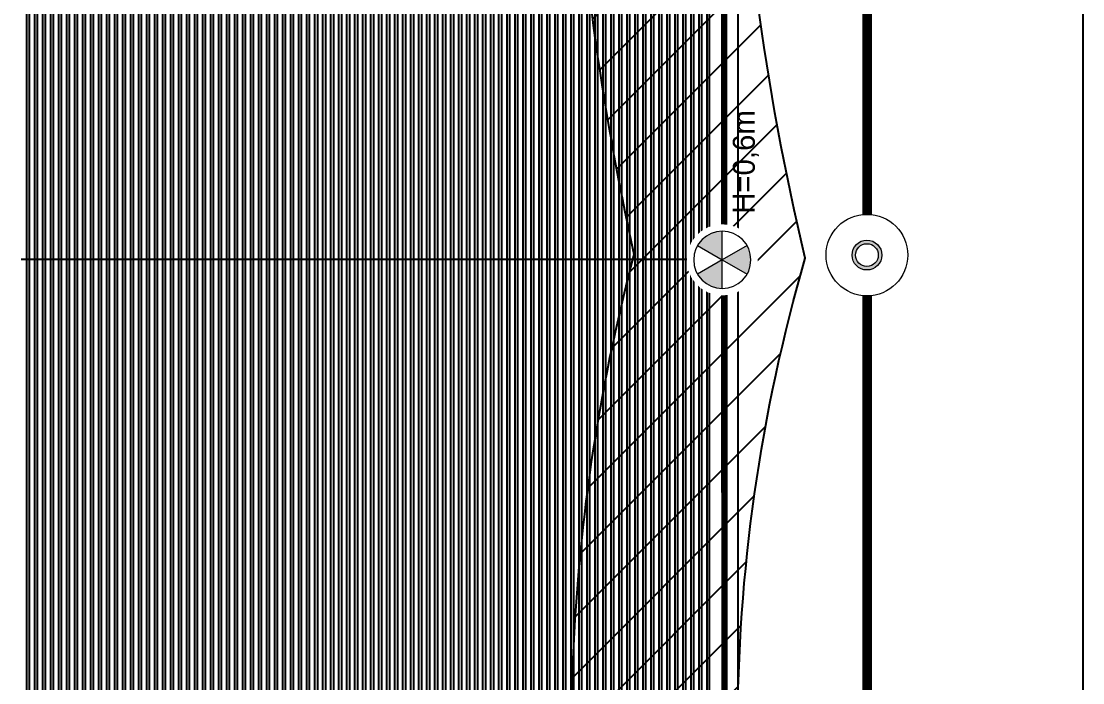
# Model space of a CAD drawing. Header units: millimetres. Extents: x -107267 to 109426, y -98906 to 83910.
# Drawn here: x 18106 to 26316, y -10897 to -5781 of the extents above; entities that cross this region are included whole.
import ezdxf
from ezdxf.enums import TextEntityAlignment as Align

# ---------------------------------------------------------------- set-up
doc = ezdxf.new("R2010")
doc.units = ezdxf.units.MM
doc.linetypes.add('ACAD_ISO10W100', pattern=[18, 12, -3, 0, -3])
doc.linetypes.add('ACAD_ISO12W100', pattern=[21, 12, -3, 0, -3, 0, -3])
for name, color, linetype in [('00 - ZONA DE PROTEÇÃO', 4, 'Continuous'), ('CAIXA_DE_PASSAGEM', 1, 'Continuous'), ('Top (Plan) View-MISC', 7, 'Continuous')]:
    doc.layers.add(name, color=color, linetype=linetype)
for name, color, linetype, lineweight in [('000-M3G-MALHA NOVA', 5, 'ACAD_ISO10W100', 0), ('00_m3g_spda_ater_cabo50', 1, 'Continuous', 9), ('00_SPDA_captacao_novo', 5, 'Continuous', 9)]:
    doc.layers.add(name, color=color, linetype=linetype, lineweight=lineweight)

# ---------------------------------------------------------------- blocks, each defined once
blk = doc.blocks.new('M3G_P_CPTOR AEREO 600')
blk.add_attdef('ALTURA', text='', height=1.7).set_placement((0.739, -2.574), align=Align.TOP_LEFT)
at = {"color": 255, "lineweight": 0}
blk.add_wipeout([(-0.23, 2.19), (-0.68, 2.094), (-1.101, 1.907), (-1.473, 1.636), (-1.781, 1.294), (-2.012, 0.896), (-2.154, 0.458), (-2.202, 0), (-2.154, -0.458), (-2.012, -0.896), (-1.781, -1.294), (-1.473, -1.636), (-1.101, -1.907), (-0.68, -2.094), (-0.23, -2.19), (0.23, -2.19), (0.68, -2.094), (1.101, -1.907), (1.473, -1.636), (1.781, -1.294), (2.012, -0.896), (2.154, -0.458), (2.202, 0), (2.154, 0.458), (2.012, 0.896), (1.781, 1.294), (1.473, 1.636), (1.101, 1.907), (0.68, 2.094), (0.23, 2.19)], dxfattribs=at)
at = {"lineweight": 9}
h = blk.add_hatch(color=256, dxfattribs=at)
h.dxf.hatch_style = 1
h.paths.add_polyline_path([(0.884, 1.532, 0.267949), (-0.884, 1.532), (0, 0)])
h.paths.add_polyline_path([(-1.769, 0, 0.267949), (-0.884, -1.532), (0, 0)])
h.paths.add_polyline_path([(0.884, -1.532, 0.267949), (1.769, 0), (0, 0)])
for p, q in [((0, 0), (-0.884, 1.532)), ((0.884, 1.532), (0, 0)), ((-1.769, 0), (0, 0)), ((0, 0), (-0.884, -1.532)), ((0.884, -1.532), (0, 0)), ((0, 0), (1.769, 0))]:
    blk.add_line(p, q, dxfattribs=at)
blk.add_circle((0, 0), 1.769, dxfattribs=at)
blk = doc.blocks.new('M3G_P_HASTE COP')
at = {"color": 255, "lineweight": 0}
blk.add_wipeout([(-30.3, 288.2), (-89.5, 275.6), (-144.9, 250.9), (-193.9, 215.3), (-234.4, 170.3), (-264.7, 117.9), (-283.4, 60.2), (-289.8, 0), (-283.4, -60.2), (-264.7, -117.9), (-234.4, -170.3), (-193.9, -215.3), (-144.9, -250.9), (-89.5, -275.6), (-30.3, -288.2), (30.3, -288.2), (89.5, -275.6), (144.9, -250.9), (193.9, -215.3), (234.4, -170.3), (264.7, -117.9), (283.4, -60.2), (289.8, 0), (283.7, 59), (265.8, 115.5), (234.4, 170.3), (193.9, 215.3), (144.9, 250.9), (89.5, 275.6), (30.3, 288.2)], dxfattribs=at)
at = {"lineweight": 9}
h = blk.add_hatch(color=256, dxfattribs=at)
h.dxf.hatch_style = 1
h.paths.add_polyline_path([(-105.8, 0, 1), (105.8, 0, 1)])
h.paths.add_polyline_path([(80.7, 0, -1), (-80.7, 0, -1)], flags=16)
for radius in [289.8, 105.8, 80.7]:
    blk.add_circle((0, 0), radius, dxfattribs=at)
blk = doc.blocks.new('*U354')
at = {"layer": 'Top (Plan) View-MISC', "color": 0, "linetype": 'ByBlock', "lineweight": -2}
blk.add_line((26316.1, 4664.7), (26316.1, -19130.6), dxfattribs=at)
blk = doc.blocks.new('*U478')
at = {"layer": 'Top (Plan) View-MISC', "color": 0, "linetype": 'ByBlock', "lineweight": -2}
for p, q in [((23428.9, -7621.9), (23428.9, 138.1)), ((23648.9, 138.1), (23648.9, -7621.9)), ((23529.3, -7621.9), (23428.9, -7621.9)), ((23428.9, -15381.9), (23428.9, -7621.9)), ((23648.9, -7621.9), (23548.4, -7621.9)), ((23648.9, -7621.9), (23648.9, -15381.9))]:
    blk.add_line(p, q, dxfattribs=at)
blk = doc.blocks.new('*U481')
at = {"layer": 'Top (Plan) View-MISC', "color": 0, "linetype": 'ByBlock', "lineweight": -2}
for p, q in [((18105.6, -7621.9), (18146.3, -7621.9)), ((18167.5, -7621.9), (18208.2, -7621.9)), ((18229.4, -7621.9), (18270.1, -7621.9)), ((18291.3, -7621.9), (18332, -7621.9)), ((18353.2, -7621.9), (18393.9, -7621.9)), ((18415.1, -7621.9), (18455.7, -7621.9)), ((18477, -7621.9), (18517.6, -7621.9)), ((18538.9, -7621.9), (18579.5, -7621.9)), ((18600.8, -7621.9), (18641.4, -7621.9)), ((18662.7, -7621.9), (18703.3, -7621.9)), ((18724.6, -7621.9), (18765.2, -7621.9)), ((18786.5, -7621.9), (18827.1, -7621.9)), ((18848.3, -7621.9), (18889, -7621.9)), ((18910.2, -7621.9), (18950.9, -7621.9)), ((18972.1, -7621.9), (19012.8, -7621.9)), ((19034, -7621.9), (19074.7, -7621.9)), ((19095.9, -7621.9), (19136.6, -7621.9)), ((19157.8, -7621.9), (19198.5, -7621.9)), ((19219.7, -7621.9), (19260.4, -7621.9)), ((19281.6, -7621.9), (19322.3, -7621.9)), ((19343.5, -7621.9), (19384.2, -7621.9)), ((19405.4, -7621.9), (19446.1, -7621.9)), ((19467.3, -7621.9), (19508, -7621.9)), ((19529.2, -7621.9), (19569.9, -7621.9)), ((19591.1, -7621.9), (19631.8, -7621.9)), ((19653, -7621.9), (19693.7, -7621.9)), ((19714.9, -7621.9), (19755.6, -7621.9)), ((19776.8, -7621.9), (19817.5, -7621.9)), ((19838.7, -7621.9), (19879.4, -7621.9)), ((19900.6, -7621.9), (19941.3, -7621.9)), ((19962.5, -7621.9), (20003.2, -7621.9)), ((20024.4, -7621.9), (20065.1, -7621.9)), ((20086.3, -7621.9), (20127, -7621.9)), ((20148.2, -7621.9), (20188.9, -7621.9)), ((20210.1, -7621.9), (20250.8, -7621.9)), ((20272, -7621.9), (20312.7, -7621.9)), ((20333.9, -7621.9), (20374.6, -7621.9)), ((20395.8, -7621.9), (20436.5, -7621.9)), ((20457.7, -7621.9), (20498.4, -7621.9)), ((20519.6, -7621.9), (20560.3, -7621.9)), ((20581.5, -7621.9), (20622.2, -7621.9)), ((20643.4, -7621.9), (20684.1, -7621.9)), ((20705.3, -7621.9), (20746, -7621.9)), ((20767.2, -7621.9), (20807.9, -7621.9)), ((20829.1, -7621.9), (20869.8, -7621.9)), ((20891, -7621.9), (20931.7, -7621.9)), ((20952.9, -7621.9), (20993.6, -7621.9)), ((21014.8, -7621.9), (21055.5, -7621.9)), ((21076.7, -7621.9), (21117.4, -7621.9)), ((21138.6, -7621.9), (21179.3, -7621.9)), ((21200.5, -7621.9), (21241.2, -7621.9)), ((21262.4, -7621.9), (21303.1, -7621.9)), ((21324.3, -7621.9), (21365, -7621.9)), ((21386.2, -7621.9), (21426.9, -7621.9)), ((21448.1, -7621.9), (21488.8, -7621.9)), ((21510, -7621.9), (21550.7, -7621.9)), ((21571.9, -7621.9), (21612.6, -7621.9)), ((21633.8, -7621.9), (21674.5, -7621.9)), ((21695.7, -7621.9), (21736.4, -7621.9)), ((21757.6, -7621.9), (21798.3, -7621.9)), ((21819.5, -7621.9), (21860.2, -7621.9)), ((21881.4, -7621.9), (21922.1, -7621.9)), ((21943.3, -7621.9), (21984, -7621.9)), ((22005.2, -7621.9), (22045.9, -7621.9)), ((22067.1, -7621.9), (22107.8, -7621.9)), ((22129, -7621.9), (22169.7, -7621.9)), ((22190.9, -7621.9), (22231.6, -7621.9)), ((22252.8, -7621.9), (22293.5, -7621.9)), ((22314.7, -7621.9), (22355.4, -7621.9)), ((22376.6, -7621.9), (22417.3, -7621.9)), ((22438.5, -7621.9), (22479.2, -7621.9)), ((22500.4, -7621.9), (22541.1, -7621.9)), ((22562.3, -7621.9), (22603, -7621.9)), ((22624.2, -7621.9), (22664.9, -7621.9)), ((22686.1, -7621.9), (22726.8, -7621.9)), ((22748, -7621.9), (22788.7, -7621.9)), ((22809.9, -7621.9), (22850.6, -7621.9)), ((22871.8, -7621.9), (22912.5, -7621.9)), ((22933.7, -7621.9), (22974.4, -7621.9)), ((22995.6, -7621.9), (23036.3, -7621.9)), ((23057.5, -7621.9), (23098.2, -7621.9)), ((23119.4, -7621.9), (23160.1, -7621.9)), ((23181.3, -7621.9), (23222, -7621.9)), ((23243.2, -7621.9), (23283.9, -7621.9)), ((23305.1, -7621.9), (23345.7, -7621.9)), ((23367, -7621.9), (23407.6, -7621.9))]:
    blk.add_line(p, q, dxfattribs=at)
blk = doc.blocks.new('*U484')
at = {"layer": 'Top (Plan) View-MISC', "color": 0, "linetype": 'ByBlock', "lineweight": -2}
for p, q in [((23407.6, -381.9), (23407.6, -7621.9)), ((23407.6, -7621.9), (23407.6, -14861.9)), ((23407.6, -7621.9), (23428.9, -7621.9))]:
    blk.add_line(p, q, dxfattribs=at)
blk = doc.blocks.new('*U485')
at = {"layer": 'Top (Plan) View-MISC', "color": 0, "linetype": 'ByBlock', "lineweight": -2}
for p, q in [((23345.7, -381.9), (23345.7, -7621.9)), ((23367, -381.9), (23367, -7621.9)), ((23345.7, -7621.9), (23345.7, -14861.9)), ((23345.7, -7621.9), (23367, -7621.9)), ((23367, -7621.9), (23367, -14861.9))]:
    blk.add_line(p, q, dxfattribs=at)
blk = doc.blocks.new('*U486')
at = {"layer": 'Top (Plan) View-MISC', "color": 0, "linetype": 'ByBlock', "lineweight": -2}
for p, q in [((23283.9, -381.9), (23283.9, -7621.9)), ((23305.1, -381.9), (23305.1, -7621.9)), ((23283.9, -7621.9), (23283.9, -14861.9)), ((23283.9, -7621.9), (23305.1, -7621.9)), ((23305.1, -7621.9), (23305.1, -14861.9))]:
    blk.add_line(p, q, dxfattribs=at)
blk = doc.blocks.new('*U487')
at = {"layer": 'Top (Plan) View-MISC', "color": 0, "linetype": 'ByBlock', "lineweight": -2}
for p, q in [((23222, -381.9), (23222, -7621.9)), ((23243.2, -381.9), (23243.2, -7621.9)), ((23222, -7621.9), (23222, -14861.9)), ((23222, -7621.9), (23243.2, -7621.9)), ((23243.2, -7621.9), (23243.2, -14861.9))]:
    blk.add_line(p, q, dxfattribs=at)
blk = doc.blocks.new('*U488')
at = {"layer": 'Top (Plan) View-MISC', "color": 0, "linetype": 'ByBlock', "lineweight": -2}
for p, q in [((23160.1, -381.9), (23160.1, -7621.9)), ((23181.3, -381.9), (23181.3, -7621.9)), ((23160.1, -7621.9), (23160.1, -14861.9)), ((23160.1, -7621.9), (23181.3, -7621.9)), ((23181.3, -7621.9), (23181.3, -14861.9))]:
    blk.add_line(p, q, dxfattribs=at)
blk = doc.blocks.new('*U489')
at = {"layer": 'Top (Plan) View-MISC', "color": 0, "linetype": 'ByBlock', "lineweight": -2}
for p, q in [((23098.2, -381.9), (23098.2, -7621.9)), ((23119.4, -381.9), (23119.4, -7621.9)), ((23098.2, -7621.9), (23098.2, -14861.9)), ((23098.2, -7621.9), (23119.4, -7621.9)), ((23119.4, -7621.9), (23119.4, -14861.9))]:
    blk.add_line(p, q, dxfattribs=at)
blk = doc.blocks.new('*U490')
at = {"layer": 'Top (Plan) View-MISC', "color": 0, "linetype": 'ByBlock', "lineweight": -2}
for p, q in [((23036.3, -381.9), (23036.3, -7621.9)), ((23057.5, -381.9), (23057.5, -7621.9)), ((23036.3, -7621.9), (23036.3, -14861.9)), ((23036.3, -7621.9), (23057.5, -7621.9)), ((23057.5, -7621.9), (23057.5, -14861.9))]:
    blk.add_line(p, q, dxfattribs=at)
blk = doc.blocks.new('*U491')
at = {"layer": 'Top (Plan) View-MISC', "color": 0, "linetype": 'ByBlock', "lineweight": -2}
for p, q in [((22974.4, -381.9), (22974.4, -7621.9)), ((22995.6, -381.9), (22995.6, -7621.9)), ((22974.4, -7621.9), (22974.4, -14861.9)), ((22974.4, -7621.9), (22995.6, -7621.9)), ((22995.6, -7621.9), (22995.6, -14861.9))]:
    blk.add_line(p, q, dxfattribs=at)
blk = doc.blocks.new('*U492')
at = {"layer": 'Top (Plan) View-MISC', "color": 0, "linetype": 'ByBlock', "lineweight": -2}
for p, q in [((22912.5, -381.9), (22912.5, -7621.9)), ((22933.7, -381.9), (22933.7, -7621.9)), ((22912.5, -7621.9), (22912.5, -14861.9)), ((22912.5, -7621.9), (22933.7, -7621.9)), ((22933.7, -7621.9), (22933.7, -14861.9))]:
    blk.add_line(p, q, dxfattribs=at)
blk = doc.blocks.new('*U493')
at = {"layer": 'Top (Plan) View-MISC', "color": 0, "linetype": 'ByBlock', "lineweight": -2}
for p, q in [((22850.6, -381.9), (22850.6, -7621.9)), ((22871.8, -381.9), (22871.8, -7621.9)), ((22850.6, -7621.9), (22850.6, -14861.9)), ((22850.6, -7621.9), (22871.8, -7621.9)), ((22871.8, -7621.9), (22871.8, -14861.9))]:
    blk.add_line(p, q, dxfattribs=at)
blk = doc.blocks.new('*U494')
at = {"layer": 'Top (Plan) View-MISC', "color": 0, "linetype": 'ByBlock', "lineweight": -2}
for p, q in [((22788.7, -381.9), (22788.7, -7621.9)), ((22809.9, -381.9), (22809.9, -7621.9)), ((22788.7, -7621.9), (22788.7, -14861.9)), ((22788.7, -7621.9), (22809.9, -7621.9)), ((22809.9, -7621.9), (22809.9, -14861.9))]:
    blk.add_line(p, q, dxfattribs=at)
blk = doc.blocks.new('*U495')
at = {"layer": 'Top (Plan) View-MISC', "color": 0, "linetype": 'ByBlock', "lineweight": -2}
for p, q in [((22726.8, -381.9), (22726.8, -7621.9)), ((22748, -381.9), (22748, -7621.9)), ((22726.8, -7621.9), (22726.8, -14861.9)), ((22726.8, -7621.9), (22748, -7621.9)), ((22748, -7621.9), (22748, -14861.9))]:
    blk.add_line(p, q, dxfattribs=at)
blk = doc.blocks.new('*U496')
at = {"layer": 'Top (Plan) View-MISC', "color": 0, "linetype": 'ByBlock', "lineweight": -2}
for p, q in [((22664.9, -381.9), (22664.9, -7621.9)), ((22686.1, -381.9), (22686.1, -7621.9)), ((22664.9, -7621.9), (22664.9, -14861.9)), ((22664.9, -7621.9), (22686.1, -7621.9)), ((22686.1, -7621.9), (22686.1, -14861.9))]:
    blk.add_line(p, q, dxfattribs=at)
blk = doc.blocks.new('*U497')
at = {"layer": 'Top (Plan) View-MISC', "color": 0, "linetype": 'ByBlock', "lineweight": -2}
for p, q in [((22603, -381.9), (22603, -7621.9)), ((22624.2, -381.9), (22624.2, -7621.9)), ((22603, -7621.9), (22603, -14861.9)), ((22603, -7621.9), (22624.2, -7621.9)), ((22624.2, -7621.9), (22624.2, -14861.9))]:
    blk.add_line(p, q, dxfattribs=at)
blk = doc.blocks.new('*U498')
at = {"layer": 'Top (Plan) View-MISC', "color": 0, "linetype": 'ByBlock', "lineweight": -2}
for p, q in [((22541.1, -381.9), (22541.1, -7621.9)), ((22562.3, -381.9), (22562.3, -7621.9)), ((22541.1, -7621.9), (22541.1, -14861.9)), ((22541.1, -7621.9), (22562.3, -7621.9)), ((22562.3, -7621.9), (22562.3, -14861.9))]:
    blk.add_line(p, q, dxfattribs=at)
blk = doc.blocks.new('*U499')
at = {"layer": 'Top (Plan) View-MISC', "color": 0, "linetype": 'ByBlock', "lineweight": -2}
for p, q in [((22479.2, -381.9), (22479.2, -7621.9)), ((22500.4, -381.9), (22500.4, -7621.9)), ((22479.2, -7621.9), (22479.2, -14861.9)), ((22479.2, -7621.9), (22500.4, -7621.9)), ((22500.4, -7621.9), (22500.4, -14861.9))]:
    blk.add_line(p, q, dxfattribs=at)
blk = doc.blocks.new('*U500')
at = {"layer": 'Top (Plan) View-MISC', "color": 0, "linetype": 'ByBlock', "lineweight": -2}
for p, q in [((22417.3, -381.9), (22417.3, -7621.9)), ((22438.5, -381.9), (22438.5, -7621.9)), ((22417.3, -7621.9), (22417.3, -14861.9)), ((22417.3, -7621.9), (22438.5, -7621.9)), ((22438.5, -7621.9), (22438.5, -14861.9))]:
    blk.add_line(p, q, dxfattribs=at)
blk = doc.blocks.new('*U501')
at = {"layer": 'Top (Plan) View-MISC', "color": 0, "linetype": 'ByBlock', "lineweight": -2}
for p, q in [((22355.4, -381.9), (22355.4, -7621.9)), ((22376.6, -381.9), (22376.6, -7621.9)), ((22355.4, -7621.9), (22355.4, -14861.9)), ((22355.4, -7621.9), (22376.6, -7621.9)), ((22376.6, -7621.9), (22376.6, -14861.9))]:
    blk.add_line(p, q, dxfattribs=at)
blk = doc.blocks.new('*U502')
at = {"layer": 'Top (Plan) View-MISC', "color": 0, "linetype": 'ByBlock', "lineweight": -2}
for p, q in [((22293.5, -381.9), (22293.5, -7621.9)), ((22314.7, -381.9), (22314.7, -7621.9)), ((22293.5, -7621.9), (22293.5, -14861.9)), ((22293.5, -7621.9), (22314.7, -7621.9)), ((22314.7, -7621.9), (22314.7, -14861.9))]:
    blk.add_line(p, q, dxfattribs=at)
blk = doc.blocks.new('*U503')
at = {"layer": 'Top (Plan) View-MISC', "color": 0, "linetype": 'ByBlock', "lineweight": -2}
for p, q in [((22231.6, -381.9), (22231.6, -7621.9)), ((22252.8, -381.9), (22252.8, -7621.9)), ((22231.6, -7621.9), (22231.6, -14861.9)), ((22231.6, -7621.9), (22252.8, -7621.9)), ((22252.8, -7621.9), (22252.8, -14861.9))]:
    blk.add_line(p, q, dxfattribs=at)
blk = doc.blocks.new('*U504')
at = {"layer": 'Top (Plan) View-MISC', "color": 0, "linetype": 'ByBlock', "lineweight": -2}
for p, q in [((22169.7, -381.9), (22169.7, -7621.9)), ((22190.9, -381.9), (22190.9, -7621.9)), ((22169.7, -7621.9), (22169.7, -14861.9)), ((22169.7, -7621.9), (22190.9, -7621.9)), ((22190.9, -7621.9), (22190.9, -14861.9))]:
    blk.add_line(p, q, dxfattribs=at)
blk = doc.blocks.new('*U505')
at = {"layer": 'Top (Plan) View-MISC', "color": 0, "linetype": 'ByBlock', "lineweight": -2}
for p, q in [((22107.8, -381.9), (22107.8, -7621.9)), ((22129, -381.9), (22129, -7621.9)), ((22107.8, -7621.9), (22107.8, -14861.9)), ((22107.8, -7621.9), (22129, -7621.9)), ((22129, -7621.9), (22129, -14861.9))]:
    blk.add_line(p, q, dxfattribs=at)
blk = doc.blocks.new('*U506')
at = {"layer": 'Top (Plan) View-MISC', "color": 0, "linetype": 'ByBlock', "lineweight": -2}
for p, q in [((22045.9, -381.9), (22045.9, -7621.9)), ((22067.1, -381.9), (22067.1, -7621.9)), ((22045.9, -7621.9), (22045.9, -14861.9)), ((22045.9, -7621.9), (22067.1, -7621.9)), ((22067.1, -7621.9), (22067.1, -14861.9))]:
    blk.add_line(p, q, dxfattribs=at)
blk = doc.blocks.new('*U507')
at = {"layer": 'Top (Plan) View-MISC', "color": 0, "linetype": 'ByBlock', "lineweight": -2}
for p, q in [((21984, -381.9), (21984, -7621.9)), ((22005.2, -381.9), (22005.2, -7621.9)), ((21984, -7621.9), (21984, -14861.9)), ((21984, -7621.9), (22005.2, -7621.9)), ((22005.2, -7621.9), (22005.2, -14861.9))]:
    blk.add_line(p, q, dxfattribs=at)
blk = doc.blocks.new('*U508')
at = {"layer": 'Top (Plan) View-MISC', "color": 0, "linetype": 'ByBlock', "lineweight": -2}
for p, q in [((21922.1, -381.9), (21922.1, -7621.9)), ((21943.3, -381.9), (21943.3, -7621.9)), ((21922.1, -7621.9), (21922.1, -14861.9)), ((21922.1, -7621.9), (21943.3, -7621.9)), ((21943.3, -7621.9), (21943.3, -14861.9))]:
    blk.add_line(p, q, dxfattribs=at)
blk = doc.blocks.new('*U509')
at = {"layer": 'Top (Plan) View-MISC', "color": 0, "linetype": 'ByBlock', "lineweight": -2}
for p, q in [((21860.2, -381.9), (21860.2, -7621.9)), ((21881.4, -381.9), (21881.4, -7621.9)), ((21860.2, -7621.9), (21860.2, -14861.9)), ((21860.2, -7621.9), (21881.4, -7621.9)), ((21881.4, -7621.9), (21881.4, -14861.9))]:
    blk.add_line(p, q, dxfattribs=at)
blk = doc.blocks.new('*U510')
at = {"layer": 'Top (Plan) View-MISC', "color": 0, "linetype": 'ByBlock', "lineweight": -2}
for p, q in [((21798.3, -381.9), (21798.3, -7621.9)), ((21819.5, -381.9), (21819.5, -7621.9)), ((21798.3, -7621.9), (21798.3, -14861.9)), ((21798.3, -7621.9), (21819.5, -7621.9)), ((21819.5, -7621.9), (21819.5, -14861.9))]:
    blk.add_line(p, q, dxfattribs=at)
blk = doc.blocks.new('*U511')
at = {"layer": 'Top (Plan) View-MISC', "color": 0, "linetype": 'ByBlock', "lineweight": -2}
for p, q in [((21736.4, -381.9), (21736.4, -7621.9)), ((21757.6, -381.9), (21757.6, -7621.9)), ((21736.4, -7621.9), (21736.4, -14861.9)), ((21736.4, -7621.9), (21757.6, -7621.9)), ((21757.6, -7621.9), (21757.6, -14861.9))]:
    blk.add_line(p, q, dxfattribs=at)
blk = doc.blocks.new('*U512')
at = {"layer": 'Top (Plan) View-MISC', "color": 0, "linetype": 'ByBlock', "lineweight": -2}
for p, q in [((21674.5, -381.9), (21674.5, -7621.9)), ((21695.7, -381.9), (21695.7, -7621.9)), ((21674.5, -7621.9), (21674.5, -14861.9)), ((21674.5, -7621.9), (21695.7, -7621.9)), ((21695.7, -7621.9), (21695.7, -14861.9))]:
    blk.add_line(p, q, dxfattribs=at)
blk = doc.blocks.new('*U513')
at = {"layer": 'Top (Plan) View-MISC', "color": 0, "linetype": 'ByBlock', "lineweight": -2}
for p, q in [((21612.6, -381.9), (21612.6, -7621.9)), ((21633.8, -381.9), (21633.8, -7621.9)), ((21612.6, -7621.9), (21612.6, -14861.9)), ((21612.6, -7621.9), (21633.8, -7621.9)), ((21633.8, -7621.9), (21633.8, -14861.9))]:
    blk.add_line(p, q, dxfattribs=at)
blk = doc.blocks.new('*U514')
at = {"layer": 'Top (Plan) View-MISC', "color": 0, "linetype": 'ByBlock', "lineweight": -2}
for p, q in [((21550.7, -381.9), (21550.7, -7621.9)), ((21571.9, -381.9), (21571.9, -7621.9)), ((21550.7, -7621.9), (21550.7, -14861.9)), ((21550.7, -7621.9), (21571.9, -7621.9)), ((21571.9, -7621.9), (21571.9, -14861.9))]:
    blk.add_line(p, q, dxfattribs=at)
blk = doc.blocks.new('*U515')
at = {"layer": 'Top (Plan) View-MISC', "color": 0, "linetype": 'ByBlock', "lineweight": -2}
for p, q in [((21488.8, -381.9), (21488.8, -7621.9)), ((21510, -381.9), (21510, -7621.9)), ((21488.8, -7621.9), (21488.8, -14861.9)), ((21488.8, -7621.9), (21510, -7621.9)), ((21510, -7621.9), (21510, -14861.9))]:
    blk.add_line(p, q, dxfattribs=at)
blk = doc.blocks.new('*U516')
at = {"layer": 'Top (Plan) View-MISC', "color": 0, "linetype": 'ByBlock', "lineweight": -2}
for p, q in [((21426.9, -381.9), (21426.9, -7621.9)), ((21448.1, -381.9), (21448.1, -7621.9)), ((21426.9, -7621.9), (21426.9, -14861.9)), ((21426.9, -7621.9), (21448.1, -7621.9)), ((21448.1, -7621.9), (21448.1, -14861.9))]:
    blk.add_line(p, q, dxfattribs=at)
blk = doc.blocks.new('*U517')
at = {"layer": 'Top (Plan) View-MISC', "color": 0, "linetype": 'ByBlock', "lineweight": -2}
for p, q in [((21365, -381.9), (21365, -7621.9)), ((21386.2, -381.9), (21386.2, -7621.9)), ((21365, -7621.9), (21365, -14861.9)), ((21365, -7621.9), (21386.2, -7621.9)), ((21386.2, -7621.9), (21386.2, -14861.9))]:
    blk.add_line(p, q, dxfattribs=at)
blk = doc.blocks.new('*U518')
at = {"layer": 'Top (Plan) View-MISC', "color": 0, "linetype": 'ByBlock', "lineweight": -2}
for p, q in [((21303.1, -381.9), (21303.1, -7621.9)), ((21324.3, -381.9), (21324.3, -7621.9)), ((21303.1, -7621.9), (21303.1, -14861.9)), ((21303.1, -7621.9), (21324.3, -7621.9)), ((21324.3, -7621.9), (21324.3, -14861.9))]:
    blk.add_line(p, q, dxfattribs=at)
blk = doc.blocks.new('*U519')
at = {"layer": 'Top (Plan) View-MISC', "color": 0, "linetype": 'ByBlock', "lineweight": -2}
for p, q in [((21241.2, -381.9), (21241.2, -7621.9)), ((21262.4, -381.9), (21262.4, -7621.9)), ((21241.2, -7621.9), (21241.2, -14861.9)), ((21241.2, -7621.9), (21262.4, -7621.9)), ((21262.4, -7621.9), (21262.4, -14861.9))]:
    blk.add_line(p, q, dxfattribs=at)
blk = doc.blocks.new('*U520')
at = {"layer": 'Top (Plan) View-MISC', "color": 0, "linetype": 'ByBlock', "lineweight": -2}
for p, q in [((21179.3, -381.9), (21179.3, -7621.9)), ((21200.5, -381.9), (21200.5, -7621.9)), ((21179.3, -7621.9), (21179.3, -14861.9)), ((21179.3, -7621.9), (21200.5, -7621.9)), ((21200.5, -7621.9), (21200.5, -14861.9))]:
    blk.add_line(p, q, dxfattribs=at)
blk = doc.blocks.new('*U521')
at = {"layer": 'Top (Plan) View-MISC', "color": 0, "linetype": 'ByBlock', "lineweight": -2}
for p, q in [((21117.4, -381.9), (21117.4, -7621.9)), ((21138.6, -381.9), (21138.6, -7621.9)), ((21117.4, -7621.9), (21117.4, -14861.9)), ((21117.4, -7621.9), (21138.6, -7621.9)), ((21138.6, -7621.9), (21138.6, -14861.9))]:
    blk.add_line(p, q, dxfattribs=at)
blk = doc.blocks.new('*U522')
at = {"layer": 'Top (Plan) View-MISC', "color": 0, "linetype": 'ByBlock', "lineweight": -2}
for p, q in [((21055.5, -381.9), (21055.5, -7621.9)), ((21076.7, -381.9), (21076.7, -7621.9)), ((21055.5, -7621.9), (21055.5, -14861.9)), ((21055.5, -7621.9), (21076.7, -7621.9)), ((21076.7, -7621.9), (21076.7, -14861.9))]:
    blk.add_line(p, q, dxfattribs=at)
blk = doc.blocks.new('*U523')
at = {"layer": 'Top (Plan) View-MISC', "color": 0, "linetype": 'ByBlock', "lineweight": -2}
for p, q in [((20993.6, -381.9), (20993.6, -7621.9)), ((21014.8, -381.9), (21014.8, -7621.9)), ((20993.6, -7621.9), (20993.6, -14861.9)), ((20993.6, -7621.9), (21014.8, -7621.9)), ((21014.8, -7621.9), (21014.8, -14861.9))]:
    blk.add_line(p, q, dxfattribs=at)
blk = doc.blocks.new('*U524')
at = {"layer": 'Top (Plan) View-MISC', "color": 0, "linetype": 'ByBlock', "lineweight": -2}
for p, q in [((20931.7, -381.9), (20931.7, -7621.9)), ((20952.9, -381.9), (20952.9, -7621.9)), ((20931.7, -7621.9), (20931.7, -14861.9)), ((20931.7, -7621.9), (20952.9, -7621.9)), ((20952.9, -7621.9), (20952.9, -14861.9))]:
    blk.add_line(p, q, dxfattribs=at)
blk = doc.blocks.new('*U525')
at = {"layer": 'Top (Plan) View-MISC', "color": 0, "linetype": 'ByBlock', "lineweight": -2}
for p, q in [((20869.8, -381.9), (20869.8, -7621.9)), ((20891, -381.9), (20891, -7621.9)), ((20869.8, -7621.9), (20869.8, -14861.9)), ((20869.8, -7621.9), (20891, -7621.9)), ((20891, -7621.9), (20891, -14861.9))]:
    blk.add_line(p, q, dxfattribs=at)
blk = doc.blocks.new('*U526')
at = {"layer": 'Top (Plan) View-MISC', "color": 0, "linetype": 'ByBlock', "lineweight": -2}
for p, q in [((20807.9, -381.9), (20807.9, -7621.9)), ((20829.1, -381.9), (20829.1, -7621.9)), ((20807.9, -7621.9), (20807.9, -14861.9)), ((20807.9, -7621.9), (20829.1, -7621.9)), ((20829.1, -7621.9), (20829.1, -14861.9))]:
    blk.add_line(p, q, dxfattribs=at)
blk = doc.blocks.new('*U527')
at = {"layer": 'Top (Plan) View-MISC', "color": 0, "linetype": 'ByBlock', "lineweight": -2}
for p, q in [((20746, -381.9), (20746, -7621.9)), ((20767.2, -381.9), (20767.2, -7621.9)), ((20746, -7621.9), (20746, -14861.9)), ((20746, -7621.9), (20767.2, -7621.9)), ((20767.2, -7621.9), (20767.2, -14861.9))]:
    blk.add_line(p, q, dxfattribs=at)
blk = doc.blocks.new('*U528')
at = {"layer": 'Top (Plan) View-MISC', "color": 0, "linetype": 'ByBlock', "lineweight": -2}
for p, q in [((20684.1, -381.9), (20684.1, -7621.9)), ((20705.3, -381.9), (20705.3, -7621.9)), ((20684.1, -7621.9), (20684.1, -14861.9)), ((20684.1, -7621.9), (20705.3, -7621.9)), ((20705.3, -7621.9), (20705.3, -14861.9))]:
    blk.add_line(p, q, dxfattribs=at)
blk = doc.blocks.new('*U529')
at = {"layer": 'Top (Plan) View-MISC', "color": 0, "linetype": 'ByBlock', "lineweight": -2}
for p, q in [((20622.2, -381.9), (20622.2, -7621.9)), ((20643.4, -381.9), (20643.4, -7621.9)), ((20622.2, -7621.9), (20622.2, -14861.9)), ((20622.2, -7621.9), (20643.4, -7621.9)), ((20643.4, -7621.9), (20643.4, -14861.9))]:
    blk.add_line(p, q, dxfattribs=at)
blk = doc.blocks.new('*U530')
at = {"layer": 'Top (Plan) View-MISC', "color": 0, "linetype": 'ByBlock', "lineweight": -2}
for p, q in [((20560.3, -381.9), (20560.3, -7621.9)), ((20581.5, -381.9), (20581.5, -7621.9)), ((20560.3, -7621.9), (20560.3, -14861.9)), ((20560.3, -7621.9), (20581.5, -7621.9)), ((20581.5, -7621.9), (20581.5, -14861.9))]:
    blk.add_line(p, q, dxfattribs=at)
blk = doc.blocks.new('*U531')
at = {"layer": 'Top (Plan) View-MISC', "color": 0, "linetype": 'ByBlock', "lineweight": -2}
for p, q in [((20498.4, -381.9), (20498.4, -7621.9)), ((20519.6, -381.9), (20519.6, -7621.9)), ((20498.4, -7621.9), (20498.4, -14861.9)), ((20498.4, -7621.9), (20519.6, -7621.9)), ((20519.6, -7621.9), (20519.6, -14861.9))]:
    blk.add_line(p, q, dxfattribs=at)
blk = doc.blocks.new('*U532')
at = {"layer": 'Top (Plan) View-MISC', "color": 0, "linetype": 'ByBlock', "lineweight": -2}
for p, q in [((20436.5, -381.9), (20436.5, -7621.9)), ((20457.7, -381.9), (20457.7, -7621.9)), ((20436.5, -7621.9), (20436.5, -14861.9)), ((20436.5, -7621.9), (20457.7, -7621.9)), ((20457.7, -7621.9), (20457.7, -14861.9))]:
    blk.add_line(p, q, dxfattribs=at)
blk = doc.blocks.new('*U533')
at = {"layer": 'Top (Plan) View-MISC', "color": 0, "linetype": 'ByBlock', "lineweight": -2}
for p, q in [((20374.6, -381.9), (20374.6, -7621.9)), ((20395.8, -381.9), (20395.8, -7621.9)), ((20374.6, -7621.9), (20374.6, -14861.9)), ((20374.6, -7621.9), (20395.8, -7621.9)), ((20395.8, -7621.9), (20395.8, -14861.9))]:
    blk.add_line(p, q, dxfattribs=at)
blk = doc.blocks.new('*U534')
at = {"layer": 'Top (Plan) View-MISC', "color": 0, "linetype": 'ByBlock', "lineweight": -2}
for p, q in [((20312.7, -381.9), (20312.7, -7621.9)), ((20333.9, -381.9), (20333.9, -7621.9)), ((20312.7, -7621.9), (20312.7, -14861.9)), ((20312.7, -7621.9), (20333.9, -7621.9)), ((20333.9, -7621.9), (20333.9, -14861.9))]:
    blk.add_line(p, q, dxfattribs=at)
blk = doc.blocks.new('*U535')
at = {"layer": 'Top (Plan) View-MISC', "color": 0, "linetype": 'ByBlock', "lineweight": -2}
for p, q in [((20250.8, -381.9), (20250.8, -7621.9)), ((20272, -381.9), (20272, -7621.9)), ((20250.8, -7621.9), (20250.8, -14861.9)), ((20250.8, -7621.9), (20272, -7621.9)), ((20272, -7621.9), (20272, -14861.9))]:
    blk.add_line(p, q, dxfattribs=at)
blk = doc.blocks.new('*U536')
at = {"layer": 'Top (Plan) View-MISC', "color": 0, "linetype": 'ByBlock', "lineweight": -2}
for p, q in [((20188.9, -381.9), (20188.9, -7621.9)), ((20210.1, -381.9), (20210.1, -7621.9)), ((20188.9, -7621.9), (20188.9, -14861.9)), ((20188.9, -7621.9), (20210.1, -7621.9)), ((20210.1, -7621.9), (20210.1, -14861.9))]:
    blk.add_line(p, q, dxfattribs=at)
blk = doc.blocks.new('*U537')
at = {"layer": 'Top (Plan) View-MISC', "color": 0, "linetype": 'ByBlock', "lineweight": -2}
for p, q in [((20127, -381.9), (20127, -7621.9)), ((20148.2, -381.9), (20148.2, -7621.9)), ((20127, -7621.9), (20127, -14861.9)), ((20127, -7621.9), (20148.2, -7621.9)), ((20148.2, -7621.9), (20148.2, -14861.9))]:
    blk.add_line(p, q, dxfattribs=at)
blk = doc.blocks.new('*U538')
at = {"layer": 'Top (Plan) View-MISC', "color": 0, "linetype": 'ByBlock', "lineweight": -2}
for p, q in [((20065.1, -381.9), (20065.1, -7621.9)), ((20086.3, -381.9), (20086.3, -7621.9)), ((20065.1, -7621.9), (20065.1, -14861.9)), ((20065.1, -7621.9), (20086.3, -7621.9)), ((20086.3, -7621.9), (20086.3, -14861.9))]:
    blk.add_line(p, q, dxfattribs=at)
blk = doc.blocks.new('*U539')
at = {"layer": 'Top (Plan) View-MISC', "color": 0, "linetype": 'ByBlock', "lineweight": -2}
for p, q in [((20003.2, -381.9), (20003.2, -7621.9)), ((20024.4, -381.9), (20024.4, -7621.9)), ((20003.2, -7621.9), (20003.2, -14861.9)), ((20003.2, -7621.9), (20024.4, -7621.9)), ((20024.4, -7621.9), (20024.4, -14861.9))]:
    blk.add_line(p, q, dxfattribs=at)
blk = doc.blocks.new('*U540')
at = {"layer": 'Top (Plan) View-MISC', "color": 0, "linetype": 'ByBlock', "lineweight": -2}
for p, q in [((19941.3, -381.9), (19941.3, -7621.9)), ((19962.5, -381.9), (19962.5, -7621.9)), ((19941.3, -7621.9), (19941.3, -14861.9)), ((19941.3, -7621.9), (19962.5, -7621.9)), ((19962.5, -7621.9), (19962.5, -14861.9))]:
    blk.add_line(p, q, dxfattribs=at)
blk = doc.blocks.new('*U541')
at = {"layer": 'Top (Plan) View-MISC', "color": 0, "linetype": 'ByBlock', "lineweight": -2}
for p, q in [((19879.4, -381.9), (19879.4, -7621.9)), ((19900.6, -381.9), (19900.6, -7621.9)), ((19879.4, -7621.9), (19879.4, -14861.9)), ((19879.4, -7621.9), (19900.6, -7621.9)), ((19900.6, -7621.9), (19900.6, -14861.9))]:
    blk.add_line(p, q, dxfattribs=at)
blk = doc.blocks.new('*U542')
at = {"layer": 'Top (Plan) View-MISC', "color": 0, "linetype": 'ByBlock', "lineweight": -2}
for p, q in [((19817.5, -381.9), (19817.5, -7621.9)), ((19838.7, -381.9), (19838.7, -7621.9)), ((19817.5, -7621.9), (19817.5, -14861.9)), ((19817.5, -7621.9), (19838.7, -7621.9)), ((19838.7, -7621.9), (19838.7, -14861.9))]:
    blk.add_line(p, q, dxfattribs=at)
blk = doc.blocks.new('*U543')
at = {"layer": 'Top (Plan) View-MISC', "color": 0, "linetype": 'ByBlock', "lineweight": -2}
for p, q in [((19755.6, -381.9), (19755.6, -7621.9)), ((19776.8, -381.9), (19776.8, -7621.9)), ((19755.6, -7621.9), (19755.6, -14861.9)), ((19755.6, -7621.9), (19776.8, -7621.9)), ((19776.8, -7621.9), (19776.8, -14861.9))]:
    blk.add_line(p, q, dxfattribs=at)
blk = doc.blocks.new('*U544')
at = {"layer": 'Top (Plan) View-MISC', "color": 0, "linetype": 'ByBlock', "lineweight": -2}
for p, q in [((19693.7, -381.9), (19693.7, -7621.9)), ((19714.9, -381.9), (19714.9, -7621.9)), ((19693.7, -7621.9), (19693.7, -14861.9)), ((19693.7, -7621.9), (19714.9, -7621.9)), ((19714.9, -7621.9), (19714.9, -14861.9))]:
    blk.add_line(p, q, dxfattribs=at)
blk = doc.blocks.new('*U545')
at = {"layer": 'Top (Plan) View-MISC', "color": 0, "linetype": 'ByBlock', "lineweight": -2}
for p, q in [((19631.8, -381.9), (19631.8, -7621.9)), ((19653, -381.9), (19653, -7621.9)), ((19631.8, -7621.9), (19631.8, -14861.9)), ((19631.8, -7621.9), (19653, -7621.9)), ((19653, -7621.9), (19653, -14861.9))]:
    blk.add_line(p, q, dxfattribs=at)
blk = doc.blocks.new('*U546')
at = {"layer": 'Top (Plan) View-MISC', "color": 0, "linetype": 'ByBlock', "lineweight": -2}
for p, q in [((19569.9, -381.9), (19569.9, -7621.9)), ((19591.1, -381.9), (19591.1, -7621.9)), ((19569.9, -7621.9), (19569.9, -14861.9)), ((19569.9, -7621.9), (19591.1, -7621.9)), ((19591.1, -7621.9), (19591.1, -14861.9))]:
    blk.add_line(p, q, dxfattribs=at)
blk = doc.blocks.new('*U547')
at = {"layer": 'Top (Plan) View-MISC', "color": 0, "linetype": 'ByBlock', "lineweight": -2}
for p, q in [((19508, -381.9), (19508, -7621.9)), ((19529.2, -381.9), (19529.2, -7621.9)), ((19508, -7621.9), (19508, -14861.9)), ((19508, -7621.9), (19529.2, -7621.9)), ((19529.2, -7621.9), (19529.2, -14861.9))]:
    blk.add_line(p, q, dxfattribs=at)
blk = doc.blocks.new('*U548')
at = {"layer": 'Top (Plan) View-MISC', "color": 0, "linetype": 'ByBlock', "lineweight": -2}
for p, q in [((19446.1, -381.9), (19446.1, -7621.9)), ((19467.3, -381.9), (19467.3, -7621.9)), ((19446.1, -7621.9), (19446.1, -14861.9)), ((19446.1, -7621.9), (19467.3, -7621.9)), ((19467.3, -7621.9), (19467.3, -14861.9))]:
    blk.add_line(p, q, dxfattribs=at)
blk = doc.blocks.new('*U549')
at = {"layer": 'Top (Plan) View-MISC', "color": 0, "linetype": 'ByBlock', "lineweight": -2}
for p, q in [((19384.2, -381.9), (19384.2, -7621.9)), ((19405.4, -381.9), (19405.4, -7621.9)), ((19384.2, -7621.9), (19384.2, -14861.9)), ((19384.2, -7621.9), (19405.4, -7621.9)), ((19405.4, -7621.9), (19405.4, -14861.9))]:
    blk.add_line(p, q, dxfattribs=at)
blk = doc.blocks.new('*U550')
at = {"layer": 'Top (Plan) View-MISC', "color": 0, "linetype": 'ByBlock', "lineweight": -2}
for p, q in [((19322.3, -381.9), (19322.3, -7621.9)), ((19343.5, -381.9), (19343.5, -7621.9)), ((19322.3, -7621.9), (19322.3, -14861.9)), ((19322.3, -7621.9), (19343.5, -7621.9)), ((19343.5, -7621.9), (19343.5, -14861.9))]:
    blk.add_line(p, q, dxfattribs=at)
blk = doc.blocks.new('*U551')
at = {"layer": 'Top (Plan) View-MISC', "color": 0, "linetype": 'ByBlock', "lineweight": -2}
for p, q in [((19260.4, -381.9), (19260.4, -7621.9)), ((19281.6, -381.9), (19281.6, -7621.9)), ((19260.4, -7621.9), (19260.4, -14861.9)), ((19260.4, -7621.9), (19281.6, -7621.9)), ((19281.6, -7621.9), (19281.6, -14861.9))]:
    blk.add_line(p, q, dxfattribs=at)
blk = doc.blocks.new('*U552')
at = {"layer": 'Top (Plan) View-MISC', "color": 0, "linetype": 'ByBlock', "lineweight": -2}
for p, q in [((19198.5, -381.9), (19198.5, -7621.9)), ((19219.7, -381.9), (19219.7, -7621.9)), ((19198.5, -7621.9), (19198.5, -14861.9)), ((19198.5, -7621.9), (19219.7, -7621.9)), ((19219.7, -7621.9), (19219.7, -14861.9))]:
    blk.add_line(p, q, dxfattribs=at)
blk = doc.blocks.new('*U553')
at = {"layer": 'Top (Plan) View-MISC', "color": 0, "linetype": 'ByBlock', "lineweight": -2}
for p, q in [((19136.6, -381.9), (19136.6, -7621.9)), ((19157.8, -381.9), (19157.8, -7621.9)), ((19136.6, -7621.9), (19136.6, -14861.9)), ((19136.6, -7621.9), (19157.8, -7621.9)), ((19157.8, -7621.9), (19157.8, -14861.9))]:
    blk.add_line(p, q, dxfattribs=at)
blk = doc.blocks.new('*U554')
at = {"layer": 'Top (Plan) View-MISC', "color": 0, "linetype": 'ByBlock', "lineweight": -2}
for p, q in [((19074.7, -381.9), (19074.7, -7621.9)), ((19095.9, -381.9), (19095.9, -7621.9)), ((19074.7, -7621.9), (19074.7, -14861.9)), ((19074.7, -7621.9), (19095.9, -7621.9)), ((19095.9, -7621.9), (19095.9, -14861.9))]:
    blk.add_line(p, q, dxfattribs=at)
blk = doc.blocks.new('*U555')
at = {"layer": 'Top (Plan) View-MISC', "color": 0, "linetype": 'ByBlock', "lineweight": -2}
for p, q in [((19012.8, -381.9), (19012.8, -7621.9)), ((19034, -381.9), (19034, -7621.9)), ((19012.8, -7621.9), (19012.8, -14861.9)), ((19012.8, -7621.9), (19034, -7621.9)), ((19034, -7621.9), (19034, -14861.9))]:
    blk.add_line(p, q, dxfattribs=at)
blk = doc.blocks.new('*U556')
at = {"layer": 'Top (Plan) View-MISC', "color": 0, "linetype": 'ByBlock', "lineweight": -2}
for p, q in [((18950.9, -381.9), (18950.9, -7621.9)), ((18972.1, -381.9), (18972.1, -7621.9)), ((18950.9, -7621.9), (18950.9, -14861.9)), ((18950.9, -7621.9), (18972.1, -7621.9)), ((18972.1, -7621.9), (18972.1, -14861.9))]:
    blk.add_line(p, q, dxfattribs=at)
blk = doc.blocks.new('*U557')
at = {"layer": 'Top (Plan) View-MISC', "color": 0, "linetype": 'ByBlock', "lineweight": -2}
for p, q in [((18889, -381.9), (18889, -7621.9)), ((18910.2, -381.9), (18910.2, -7621.9)), ((18889, -7621.9), (18889, -14861.9)), ((18889, -7621.9), (18910.2, -7621.9)), ((18910.2, -7621.9), (18910.2, -14861.9))]:
    blk.add_line(p, q, dxfattribs=at)
blk = doc.blocks.new('*U558')
at = {"layer": 'Top (Plan) View-MISC', "color": 0, "linetype": 'ByBlock', "lineweight": -2}
for p, q in [((18827.1, -381.9), (18827.1, -7621.9)), ((18848.3, -381.9), (18848.3, -7621.9)), ((18827.1, -7621.9), (18827.1, -14861.9)), ((18827.1, -7621.9), (18848.3, -7621.9)), ((18848.3, -7621.9), (18848.3, -14861.9))]:
    blk.add_line(p, q, dxfattribs=at)
blk = doc.blocks.new('*U559')
at = {"layer": 'Top (Plan) View-MISC', "color": 0, "linetype": 'ByBlock', "lineweight": -2}
for p, q in [((18765.2, -381.9), (18765.2, -7621.9)), ((18786.5, -381.9), (18786.5, -7621.9)), ((18765.2, -7621.9), (18765.2, -14861.9)), ((18765.2, -7621.9), (18786.5, -7621.9)), ((18786.5, -7621.9), (18786.5, -14861.9))]:
    blk.add_line(p, q, dxfattribs=at)
blk = doc.blocks.new('*U560')
at = {"layer": 'Top (Plan) View-MISC', "color": 0, "linetype": 'ByBlock', "lineweight": -2}
for p, q in [((18703.3, -381.9), (18703.3, -7621.9)), ((18724.6, -381.9), (18724.6, -7621.9)), ((18703.3, -7621.9), (18703.3, -14861.9)), ((18703.3, -7621.9), (18724.6, -7621.9)), ((18724.6, -7621.9), (18724.6, -14861.9))]:
    blk.add_line(p, q, dxfattribs=at)
blk = doc.blocks.new('*U561')
at = {"layer": 'Top (Plan) View-MISC', "color": 0, "linetype": 'ByBlock', "lineweight": -2}
for p, q in [((18641.4, -381.9), (18641.4, -7621.9)), ((18662.7, -381.9), (18662.7, -7621.9)), ((18641.4, -7621.9), (18641.4, -14861.9)), ((18641.4, -7621.9), (18662.7, -7621.9)), ((18662.7, -7621.9), (18662.7, -14861.9))]:
    blk.add_line(p, q, dxfattribs=at)
blk = doc.blocks.new('*U562')
at = {"layer": 'Top (Plan) View-MISC', "color": 0, "linetype": 'ByBlock', "lineweight": -2}
for p, q in [((18579.5, -381.9), (18579.5, -7621.9)), ((18600.8, -381.9), (18600.8, -7621.9)), ((18579.5, -7621.9), (18579.5, -14861.9)), ((18579.5, -7621.9), (18600.8, -7621.9)), ((18600.8, -7621.9), (18600.8, -14861.9))]:
    blk.add_line(p, q, dxfattribs=at)
blk = doc.blocks.new('*U563')
at = {"layer": 'Top (Plan) View-MISC', "color": 0, "linetype": 'ByBlock', "lineweight": -2}
for p, q in [((18517.6, -381.9), (18517.6, -7621.9)), ((18538.9, -381.9), (18538.9, -7621.9)), ((18517.6, -7621.9), (18517.6, -14861.9)), ((18517.6, -7621.9), (18538.9, -7621.9)), ((18538.9, -7621.9), (18538.9, -14861.9))]:
    blk.add_line(p, q, dxfattribs=at)
blk = doc.blocks.new('*U564')
at = {"layer": 'Top (Plan) View-MISC', "color": 0, "linetype": 'ByBlock', "lineweight": -2}
for p, q in [((18455.7, -381.9), (18455.7, -7621.9)), ((18477, -381.9), (18477, -7621.9)), ((18455.7, -7621.9), (18455.7, -14861.9)), ((18455.7, -7621.9), (18477, -7621.9)), ((18477, -7621.9), (18477, -14861.9))]:
    blk.add_line(p, q, dxfattribs=at)
blk = doc.blocks.new('*U565')
at = {"layer": 'Top (Plan) View-MISC', "color": 0, "linetype": 'ByBlock', "lineweight": -2}
for p, q in [((18393.9, -381.9), (18393.9, -7621.9)), ((18415.1, -381.9), (18415.1, -7621.9)), ((18393.9, -7621.9), (18393.9, -14861.9)), ((18393.9, -7621.9), (18415.1, -7621.9)), ((18415.1, -7621.9), (18415.1, -14861.9))]:
    blk.add_line(p, q, dxfattribs=at)
blk = doc.blocks.new('*U566')
at = {"layer": 'Top (Plan) View-MISC', "color": 0, "linetype": 'ByBlock', "lineweight": -2}
for p, q in [((18332, -381.9), (18332, -7621.9)), ((18353.2, -381.9), (18353.2, -7621.9)), ((18332, -7621.9), (18332, -14861.9)), ((18332, -7621.9), (18353.2, -7621.9)), ((18353.2, -7621.9), (18353.2, -14861.9))]:
    blk.add_line(p, q, dxfattribs=at)
blk = doc.blocks.new('*U567')
at = {"layer": 'Top (Plan) View-MISC', "color": 0, "linetype": 'ByBlock', "lineweight": -2}
for p, q in [((18270.1, -381.9), (18270.1, -7621.9)), ((18291.3, -381.9), (18291.3, -7621.9)), ((18270.1, -7621.9), (18270.1, -14861.9)), ((18270.1, -7621.9), (18291.3, -7621.9)), ((18291.3, -7621.9), (18291.3, -14861.9))]:
    blk.add_line(p, q, dxfattribs=at)
blk = doc.blocks.new('*U568')
at = {"layer": 'Top (Plan) View-MISC', "color": 0, "linetype": 'ByBlock', "lineweight": -2}
for p, q in [((18208.2, -381.9), (18208.2, -7621.9)), ((18229.4, -381.9), (18229.4, -7621.9)), ((18208.2, -7621.9), (18208.2, -14861.9)), ((18208.2, -7621.9), (18229.4, -7621.9)), ((18229.4, -7621.9), (18229.4, -14861.9))]:
    blk.add_line(p, q, dxfattribs=at)
blk = doc.blocks.new('*U569')
at = {"layer": 'Top (Plan) View-MISC', "color": 0, "linetype": 'ByBlock', "lineweight": -2}
for p, q in [((18146.3, -381.9), (18146.3, -7621.9)), ((18167.5, -381.9), (18167.5, -7621.9)), ((18146.3, -7621.9), (18146.3, -14861.9)), ((18146.3, -7621.9), (18167.5, -7621.9)), ((18167.5, -7621.9), (18167.5, -14861.9))]:
    blk.add_line(p, q, dxfattribs=at)
blk = doc.blocks.new('*U1112')
at = {"layer": 'Top (Plan) View-MISC', "color": 0, "linetype": 'ByBlock', "lineweight": -2}
for p, q in [((23529.3, -7621.9), (23529.3, -7613.3)), ((23529.3, -7613.3), (23548.4, -7613.3)), ((23529.3, -7621.9), (23548.4, -7621.9)), ((23548.4, -7621.9), (23548.4, -7613.3))]:
    blk.add_line(p, q, dxfattribs=at)

msp = doc.modelspace()

# ---------------------------------------------------------------- hatches: boundary and pattern name
at = {"layer": '00 - ZONA DE PROTEÇÃO'}
h = msp.add_hatch(dxfattribs=at)
h.set_pattern_fill('ANSI31', color=256, scale=100)
h.paths.add_polyline_path([(-13707.5, -10990.4, -0.186516), (-13820.6, -14966.5, 0.414214), (-13179.3, -15607.9, -0.104933), (-3151, -15607.9, -0.09784), (6816.5, -15607.9, -0.097708), (16816.5, -15607.9, -0.143023), (23528.8, -15599.5, 0.414214), (24170.1, -14958.2, -0.142426), (24170.1, -7613.3, -0.10484), (23957.5, 478.5, 0.414214), (23316.2, 1119.8, -0.093557), (16807.7, 577.3, -0.082777), (6855.7, 562.6, -0.082236), (-3141.3, 575.6, -0.08359), (-13132.3, 575.6, -0.101166), (-21195.5, 556.2, 0.414214), (-21836.8, -85.1, -0.113967), (-21836.8, -7622.3, -0.301912), (-21836.8, -10478, 0.414214), (-21195.5, -11119.4, -0.128973)])
h.paths.add_polyline_path([(-20156.9, -9561, 0.142702), (-20481.7, -7424.5, 0.092198), (-20379.7, -831.6, 0.088905), (-13141.3, -732.3, 0.083475), (-3150.3, -732.3, 0.082902), (6855.6, -738.1, 0.108059), (16863.1, -739.3, 0.098139), (22506.3, -522.8, 0.085608), (22847, -7584.3, 0.113812), (22635.2, -14069.1, 0.112262), (16761.1, -14291.3, 0.092477), (6816.6, -14301.6, 0.093024), (-3142, -14299.9, 0.090083), (-12232.6, -14126.3, 0.160127), (-12766.5, -9913.6, 0.116887)], flags=16)

# ---------------------------------------------------------------- linework, layer by layer
at = {"layer": '00 - ZONA DE PROTEÇÃO', "elevation": 6590}
for points in [[(-21836.8, -85.1, -0.113967), (-21836.8, -7622.3, -0.301912), (-21836.8, -10478, 0.414214), (-21195.5, -11119.4, -0.128973), (-13707.5, -10990.4, -0.186516), (-13820.6, -14966.5, 0.414214), (-13179.3, -15607.9, -0.104933), (-3151, -15607.9, -0.09784), (6816.5, -15607.9, -0.097708), (16816.5, -15607.9, -0.143023), (23528.8, -15599.5, 0.414214), (24170.1, -14958.2, -0.142426), (24170.1, -7613.3, -0.10484), (23957.5, 478.5, 0.414214), (23316.2, 1119.8, -0.093557), (16807.7, 577.3, -0.082777), (6855.7, 562.6, -0.082236), (-3141.3, 575.6, -0.08359), (-13132.3, 575.6, -0.101166), (-21195.5, 556.2, 0.414214)], [(-20379.7, -831.6, -0.092198), (-20481.7, -7424.5, -0.142702), (-20156.9, -9561, -0.116887), (-12766.5, -9913.6, -0.160127), (-12232.6, -14126.3, -0.090083), (-3142, -14299.9, -0.093024), (6816.6, -14301.6, -0.092477), (16761.1, -14291.3, -0.112262), (22635.2, -14069.1, -0.113812), (22847, -7584.3, -0.085608), (22506.3, -522.8, -0.098139), (16863.1, -739.3, -0.108059), (6855.6, -738.1, -0.082902), (-3150.3, -732.3, -0.083475), (-13141.3, -732.3, -0.088905)]]:
    msp.add_lwpolyline(points, format="xyb", close=True, dxfattribs=at)
at = {"layer": '000-M3G-MALHA NOVA', "ltscale": 0.5, "const_width": 50}
msp.add_lwpolyline([(-21305, -95.6), (23538.6, -97.6), (23547.6, -14971.9), (23207.9, -14971.9), (-13075, -14971.9), (-13130.7, -14971.9), (-13295, -14971.9), (-13295, -10508.5), (-13295, -10455), (-21305, -10455), (-21305, -95.6)], close=True, dxfattribs=at)
at = {"layer": '00_m3g_spda_ater_cabo50', "linetype": 'ACAD_ISO12W100', "lineweight": -2, "const_width": 75}
msp.add_lwpolyline([(-22409.7, 1138.1), (-22409.7, -11569.8), (-14407.5, -11569.8), (-14407.5, -16061.9), (24648.9, -16061.9), (24648.9, 1138.1), (-2214.8, 1138.1), (-2214.8, 4938.1), (-7364.8, 4938.1), (-7364.8, 1138.1)], close=True, dxfattribs=at)

# ---------------------------------------------------------------- block references
at = {"layer": 'Top (Plan) View-MISC'}
for name in ['*U478', '*U481', '*U569', '*U568', '*U567', '*U566', '*U565', '*U564', '*U563', '*U562', '*U561', '*U560', '*U559', '*U558', '*U557', '*U556', '*U555', '*U554', '*U553', '*U552', '*U551', '*U550', '*U549', '*U548', '*U547', '*U546', '*U545', '*U544', '*U543', '*U542', '*U541', '*U540', '*U539', '*U538', '*U537', '*U536', '*U535', '*U534', '*U533', '*U532', '*U531', '*U530', '*U529', '*U528', '*U527', '*U526', '*U525', '*U524', '*U523', '*U522', '*U521', '*U520', '*U519', '*U518', '*U517', '*U516', '*U515', '*U514', '*U513', '*U512', '*U511', '*U510', '*U509', '*U508', '*U507', '*U506', '*U505', '*U504', '*U503', '*U502', '*U501', '*U500', '*U499', '*U498', '*U497', '*U496', '*U495', '*U494', '*U493', '*U492', '*U491', '*U490', '*U489', '*U488', '*U487', '*U486', '*U485', '*U484', '*U1112']:
    msp.add_blockref(name, (0, 0), dxfattribs=at)

# ---------------------------------------------------------------- next in the draw order: block references
at = {"layer": 'CAIXA_DE_PASSAGEM', "linetype": 'Continuous', "xscale": 1.090294752413243, "yscale": 1.090294752413243, "zscale": 1.090294752413243}
msp.add_blockref('M3G_P_HASTE COP', (24646.8, -7589.4), dxfattribs=at)

# ---------------------------------------------------------------- next in the draw order: block references
at = {"layer": 'Top (Plan) View-MISC'}
msp.add_blockref('*U354', (0, 0), dxfattribs=at)

# ---------------------------------------------------------------- next in the draw order: block references
at = {"layer": '00_SPDA_captacao_novo'}
ref = msp.add_blockref('M3G_P_CPTOR AEREO 600', (23528.2, -7626.6, 6590), dxfattribs=dict(at, xscale=-125, yscale=125, zscale=125, rotation=270.0000000000001))
ref.add_attrib('ALTURA', 'H=0,6m', dxfattribs={"layer": '0', "height": 170, "rotation": 90}).set_placement((23609.4, -7270.7), align=Align.TOP_LEFT)

doc.saveas('drawing.dxf')
